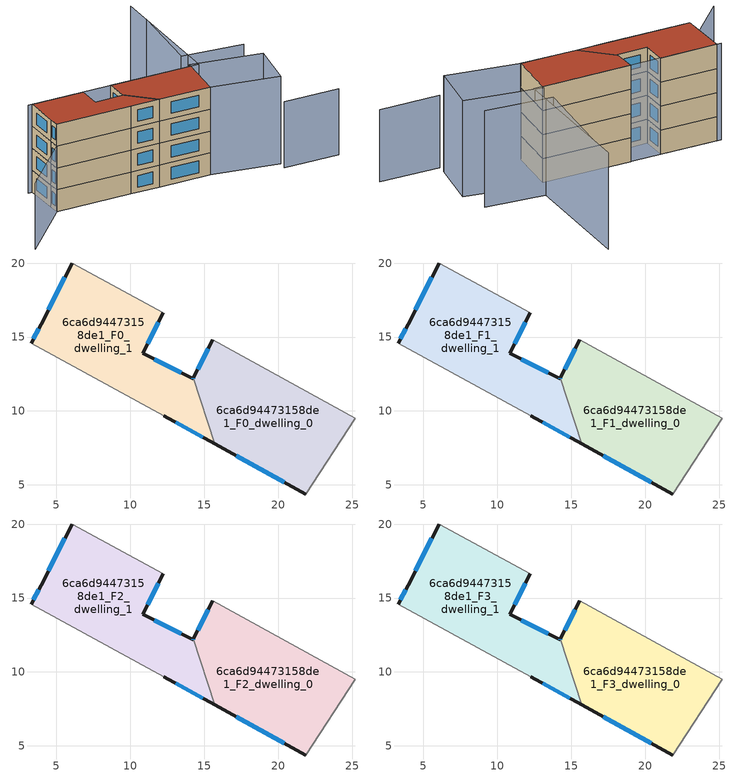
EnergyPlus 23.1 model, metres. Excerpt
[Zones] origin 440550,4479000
6ca6d94473158de1_F0_dwelling_0
 floor ground (EU_floor_Construction): 25.23,9.49 21.87,4.38 15.72,7.78 14.27,12.23 15.58,14.81 z0
 wall outside (EU_wall_Construction): 15.72,7.78 21.87,4.38 / 15.58,14.81 14.27,12.23 z0:3
 wall adiabatic (EU_wall_Construction): 21.87,4.38 25.23,9.49 15.58,14.81 z0:3
 wall to 6ca6d94473158de1_F0_dwelling_1 (EU_wall_Construction): 14.27,12.23 15.72,7.78 z0:3
 window (EU_Window_Construction): 17.16,6.98 20.43,5.18 / 15.28,14.21 14.58,12.84 z0.7:2.3
6ca6d94473158de1_F0_dwelling_1
 floor ground (EU_floor_Construction): 12.22,16.63 10.84,13.9 14.24,12.18 14.27,12.23 15.72,7.78 12.27,9.68 3.28,14.6 3.96,15.88 6.06,20.01 z0
 wall outside (EU_wall_Construction): 14.24,12.18 10.84,13.9 12.22,16.63 / 14.24,12.18 14.27,12.23 / 12.27,9.68 15.72,7.78 / 6.06,20.01 3.96,15.88 3.28,14.6 z0:3
 wall adiabatic (EU_wall_Construction): 3.28,14.6 12.27,9.68 / 12.22,16.63 6.06,20.01 z0:3
 window (EU_Window_Construction): 13.44,12.58 11.63,13.5 / 14.25,12.19 14.26,12.22 / 13.08,9.24 14.91,8.23 / 3.8,15.58 3.44,14.9 / 5.57,19.04 4.45,16.85 / 11.16,14.54 11.9,15.99 z0.7:2.3
6ca6d94473158de1_F1_dwelling_0
 floor to 6ca6d94473158de1_F0_dwelling_0 (EU_floor_Construction): 25.23,9.49 21.87,4.38 15.72,7.78 14.27,12.23 15.58,14.81 z3
 wall outside (EU_wall_Construction): 15.72,7.78 21.87,4.38 / 15.58,14.81 14.27,12.23 z3:6
 wall adiabatic (EU_wall_Construction): 21.87,4.38 25.23,9.49 15.58,14.81 z3:6
 wall to 6ca6d94473158de1_F1_dwelling_1 (EU_wall_Construction): 14.27,12.23 15.72,7.78 z3:6
 window (EU_Window_Construction): 17.16,6.98 20.43,5.18 / 15.28,14.21 14.58,12.84 z3.7:5.3
6ca6d94473158de1_F1_dwelling_1
 floor to 6ca6d94473158de1_F0_dwelling_1 (EU_floor_Construction): 12.22,16.63 10.84,13.9 14.24,12.18 14.27,12.23 15.72,7.78 12.27,9.68 3.28,14.6 3.96,15.88 6.06,20.01 z3
 wall outside (EU_wall_Construction): 14.24,12.18 10.84,13.9 12.22,16.63 / 14.24,12.18 14.27,12.23 / 12.27,9.68 15.72,7.78 / 6.06,20.01 3.96,15.88 3.28,14.6 z3:6
 wall adiabatic (EU_wall_Construction): 3.28,14.6 12.27,9.68 / 12.22,16.63 6.06,20.01 z3:6
 window (EU_Window_Construction): 13.44,12.58 11.63,13.5 / 14.25,12.19 14.26,12.22 / 13.08,9.24 14.91,8.23 / 3.8,15.58 3.44,14.9 / 5.57,19.04 4.45,16.85 / 11.16,14.54 11.9,15.99 z3.7:5.3
6ca6d94473158de1_F2_dwelling_0
 floor to 6ca6d94473158de1_F1_dwelling_0 (EU_floor_Construction): 25.23,9.49 21.87,4.38 15.72,7.78 14.27,12.23 15.58,14.81 z6
 wall outside (EU_wall_Construction): 15.72,7.78 21.87,4.38 / 15.58,14.81 14.27,12.23 z6:9
 wall adiabatic (EU_wall_Construction): 21.87,4.38 25.23,9.49 15.58,14.81 z6:9
 wall to 6ca6d94473158de1_F2_dwelling_1 (EU_wall_Construction): 14.27,12.23 15.72,7.78 z6:9
 window (EU_Window_Construction): 17.16,6.98 20.43,5.18 / 15.28,14.21 14.58,12.84 z6.7:8.3
6ca6d94473158de1_F2_dwelling_1
 floor to 6ca6d94473158de1_F1_dwelling_1 (EU_floor_Construction): 12.22,16.63 10.84,13.9 14.24,12.18 14.27,12.23 15.72,7.78 12.27,9.68 3.28,14.6 3.96,15.88 6.06,20.01 z6
 wall outside (EU_wall_Construction): 14.24,12.18 10.84,13.9 12.22,16.63 / 14.24,12.18 14.27,12.23 / 12.27,9.68 15.72,7.78 / 6.06,20.01 3.96,15.88 3.28,14.6 z6:9
 wall adiabatic (EU_wall_Construction): 3.28,14.6 12.27,9.68 / 12.22,16.63 6.06,20.01 z6:9
 window (EU_Window_Construction): 13.44,12.58 11.63,13.5 / 14.25,12.19 14.26,12.22 / 13.08,9.24 14.91,8.23 / 3.8,15.58 3.44,14.9 / 5.57,19.04 4.45,16.85 / 11.16,14.54 11.9,15.99 z6.7:8.3
6ca6d94473158de1_F3_dwelling_0
 floor to 6ca6d94473158de1_F2_dwelling_0 (EU_floor_Construction): 25.23,9.49 21.87,4.38 15.72,7.78 14.27,12.23 15.58,14.81 z9
 wall outside (EU_wall_Construction): 15.72,7.78 21.87,4.38 / 15.58,14.81 14.27,12.23 z9:12
 wall adiabatic (EU_wall_Construction): 21.87,4.38 25.23,9.49 15.58,14.81 z9:12
 wall to 6ca6d94473158de1_F3_dwelling_1 (EU_wall_Construction): 14.27,12.23 15.72,7.78 z9:12
 window (EU_Window_Construction): 17.16,6.98 20.43,5.18 / 15.28,14.21 14.58,12.84 z9.7:11.3
 roof outside (EU_roof_Construction): 21.87,4.38 25.23,9.49 15.58,14.81 14.27,12.23 15.72,7.78 z12
6ca6d94473158de1_F3_dwelling_1
 floor to 6ca6d94473158de1_F2_dwelling_1 (EU_floor_Construction): 12.22,16.63 10.84,13.9 14.24,12.18 14.27,12.23 15.72,7.78 12.27,9.68 3.28,14.6 3.96,15.88 6.06,20.01 z9
 wall outside (EU_wall_Construction): 14.24,12.18 10.84,13.9 12.22,16.63 / 14.24,12.18 14.27,12.23 / 12.27,9.68 15.72,7.78 / 6.06,20.01 3.96,15.88 3.28,14.6 z9:12
 wall adiabatic (EU_wall_Construction): 3.28,14.6 12.27,9.68 / 12.22,16.63 6.06,20.01 z9:12
 window (EU_Window_Construction): 13.44,12.58 11.63,13.5 / 14.25,12.19 14.26,12.22 / 13.08,9.24 14.91,8.23 / 3.8,15.58 3.44,14.9 / 5.57,19.04 4.45,16.85 / 11.16,14.54 11.9,15.99 z9.7:11.3
 roof outside (EU_roof_Construction): 15.72,7.78 14.27,12.23 14.24,12.18 10.84,13.9 12.22,16.63 6.06,20.01 3.96,15.88 3.28,14.6 12.27,9.68 z12
shading: 34.99,-5.72 28.44,-2.07 / -6.47,11.34 9.89,16.8 z0:9; 34.69,24.43 26.2,8.96 / 26.2,8.96 5.59,20.27 / 33.73,7.36 26.82,11.91 / 26.82,11.91 32.79,20.95 / 29.03,-1.13 21.5,4.66 / 21.5,4.66 25.44,9.79 / 25.44,9.79 32.97,4 / 32.97,4 29.03,-1.13 z0:12
[Building]
EU S2 Campaign: North Axis=0; Terrain=City; Solar Distribution=FullExterior
[Site:Location]
Madrid: Latitude=40.5; Longitude=-3.5; Time Zone=1; Elevation=609
[SizingPeriod:WeatherFileDays]
AnnualSizingPeriod: Begin Month=1; Begin Day of Month=1; End Month=12; End Day of Month=31; Day of Week for Start Day=Monday; Use Weather File Daylight Saving Period=No; Use Weather File Rain and Snow Indicators=No
[MATERIAL]
EU_InternalMass_Material: Roughness=MediumRough; Thickness=0.1; Conductivity=1; Density=1800; Specific Heat=900; Thermal Absorptance=0.9; Solar Absorptance=0.7; Visible Absorptance=0.7
[MATERIAL:NOMASS] Roughness=MediumRough; Thermal Absorptance=0.9; Solar Absorptance=0.7; Visible Absorptance=0.7
Name | Thermal Resistance
EU_wall_NoMass | 0.419739
EU_roof_NoMass | 0.352165
EU_floor_NoMass | 0.608284
[WINDOWMATERIAL:SIMPLEGLAZINGSYSTEM]
EU_Window_SimpleGlazing: UFactor=4.8352; Solar Heat Gain Coefficient=0.85; Visible Transmittance=0.85
[CONSTRUCTION]
EU_wall_Construction: EU_wall_NoMass
EU_roof_Construction: EU_roof_NoMass
EU_floor_Construction: EU_floor_NoMass
EU_InternalMass_Construction: EU_InternalMass_Material
EU_Window_Construction: EU_Window_SimpleGlazing
[ZONE] Type=1; Multiplier=1; Ceiling Height=autocalculate; Floor Area=autocalculate; Part of Total Floor Area=Yes
Name | Volume
6ca6d94473158de1_F0_dwelling_0; 6ca6d94473158de1_F1_dwelling_0; 6ca6d94473158de1_F2_dwelling_0; 6ca6d94473158de1_F3_dwelling_0 | 179.407
6ca6d94473158de1_F0_dwelling_1; 6ca6d94473158de1_F1_dwelling_1; 6ca6d94473158de1_F2_dwelling_1; 6ca6d94473158de1_F3_dwelling_1 | 179.397
[INTERNALMASS] Construction=EU_InternalMass_Construction
Name | Zone or ZoneList | Surface Area
6ca6d94473158de1_F0_dwelling_0_EU_InternalMass | 6ca6d94473158de1_F0_dwelling_0 | 59.8024
6ca6d94473158de1_F0_dwelling_1_EU_InternalMass | 6ca6d94473158de1_F0_dwelling_1 | 59.7989
6ca6d94473158de1_F1_dwelling_0_EU_InternalMass | 6ca6d94473158de1_F1_dwelling_0 | 59.8024
6ca6d94473158de1_F1_dwelling_1_EU_InternalMass | 6ca6d94473158de1_F1_dwelling_1 | 59.7989
6ca6d94473158de1_F2_dwelling_0_EU_InternalMass | 6ca6d94473158de1_F2_dwelling_0 | 59.8024
6ca6d94473158de1_F2_dwelling_1_EU_InternalMass | 6ca6d94473158de1_F2_dwelling_1 | 59.7989
6ca6d94473158de1_F3_dwelling_0_EU_InternalMass | 6ca6d94473158de1_F3_dwelling_0 | 59.8024
6ca6d94473158de1_F3_dwelling_1_EU_InternalMass | 6ca6d94473158de1_F3_dwelling_1 | 59.7989
[OTHEREQUIPMENT] Fuel Type=Electricity; Design Level Calculation Method=Watts/Area; Power per Zone Floor Area=1; Fraction Latent=0; Fraction Radiant=0; Fraction Lost=0; Carbon Dioxide Generation Rate=0; EndUse Subcategory=EU_Step8_InternalGains
Name | Zone or ZoneList or Space or SpaceList | Schedule
EU_Step8_InternalGain_6ca6d94473158de1_F0_dwelling_0_f000 | 6ca6d94473158de1_F0_dwelling_0 | EU_Step8_GainSchedule_6ca6d94473158de1_F0_dwelling_0_f000
EU_Step8_InternalGain_6ca6d94473158de1_F0_dwelling_1_f000 | 6ca6d94473158de1_F0_dwelling_1 | EU_Step8_GainSchedule_6ca6d94473158de1_F0_dwelling_1_f000
EU_Step8_InternalGain_6ca6d94473158de1_F1_dwelling_0_f000 | 6ca6d94473158de1_F1_dwelling_0 | EU_Step8_GainSchedule_6ca6d94473158de1_F1_dwelling_0_f000
EU_Step8_InternalGain_6ca6d94473158de1_F1_dwelling_1_f000 | 6ca6d94473158de1_F1_dwelling_1 | EU_Step8_GainSchedule_6ca6d94473158de1_F1_dwelling_1_f000
EU_Step8_InternalGain_6ca6d94473158de1_F2_dwelling_0_f000 | 6ca6d94473158de1_F2_dwelling_0 | EU_Step8_GainSchedule_6ca6d94473158de1_F2_dwelling_0_f000
EU_Step8_InternalGain_6ca6d94473158de1_F2_dwelling_1_f000 | 6ca6d94473158de1_F2_dwelling_1 | EU_Step8_GainSchedule_6ca6d94473158de1_F2_dwelling_1_f000
EU_Step8_InternalGain_6ca6d94473158de1_F3_dwelling_0_f000 | 6ca6d94473158de1_F3_dwelling_0 | EU_Step8_GainSchedule_6ca6d94473158de1_F3_dwelling_0_f000
EU_Step8_InternalGain_6ca6d94473158de1_F3_dwelling_1_f000 | 6ca6d94473158de1_F3_dwelling_1 | EU_Step8_GainSchedule_6ca6d94473158de1_F3_dwelling_1_f000
[ZONEVENTILATION:DESIGNFLOWRATE] Schedule=EU_AlwaysOn; Design Flow Rate Calculation Method=AirChanges/Hour; Air Changes per Hour=0.703302; Ventilation Type=Natural; Fan Pressure Rise=0; Fan Total Efficiency=1; Constant Term Coefficient=1; Temperature Term Coefficient=0; Velocity Term Coefficient=0; Velocity Squared Term Coefficient=0; Minimum Indoor Temperature=-100; Maximum Indoor Temperature=100; Delta Temperature=-100; Minimum Outdoor Temperature=-100; Maximum Outdoor Temperature=100; Maximum Wind Speed=40
Name | Zone or ZoneList or Space or SpaceList
EU_ConstantAir_6ca6d94473158de1_F0_dwelling_0 | 6ca6d94473158de1_F0_dwelling_0
EU_ConstantAir_6ca6d94473158de1_F0_dwelling_1 | 6ca6d94473158de1_F0_dwelling_1
EU_ConstantAir_6ca6d94473158de1_F1_dwelling_0 | 6ca6d94473158de1_F1_dwelling_0
EU_ConstantAir_6ca6d94473158de1_F1_dwelling_1 | 6ca6d94473158de1_F1_dwelling_1
EU_ConstantAir_6ca6d94473158de1_F2_dwelling_0 | 6ca6d94473158de1_F2_dwelling_0
EU_ConstantAir_6ca6d94473158de1_F2_dwelling_1 | 6ca6d94473158de1_F2_dwelling_1
EU_ConstantAir_6ca6d94473158de1_F3_dwelling_0 | 6ca6d94473158de1_F3_dwelling_0
EU_ConstantAir_6ca6d94473158de1_F3_dwelling_1 | 6ca6d94473158de1_F3_dwelling_1
[HVACTEMPLATE:THERMOSTAT] Constant Heating Setpoint=20; Constant Cooling Setpoint=50
EU_HeatOnly_6ca6d94473158de1_F0_dwelling_0; EU_HeatOnly_6ca6d94473158de1_F0_dwelling_1; EU_HeatOnly_6ca6d94473158de1_F1_dwelling_0; EU_HeatOnly_6ca6d94473158de1_F1_dwelling_1; EU_HeatOnly_6ca6d94473158de1_F2_dwelling_0; EU_HeatOnly_6ca6d94473158de1_F2_dwelling_1; EU_HeatOnly_6ca6d94473158de1_F3_dwelling_0; EU_HeatOnly_6ca6d94473158de1_F3_dwelling_1
[HVACTEMPLATE:ZONE:IDEALLOADSAIRSYSTEM] System Availability Schedule=EU_AlwaysOn; Maximum Heating Supply Air Temperature=50; Minimum Cooling Supply Air Temperature=13; Maximum Heating Supply Air Humidity Ratio=0.0156; Minimum Cooling Supply Air Humidity Ratio=0.0077; Heating Limit=NoLimit; Cooling Limit=NoLimit; Heating Availability Schedule=EU_AlwaysOn; Cooling Availability Schedule=EU_CoolingOff; Dehumidification Control Type=ConstantSensibleHeatRatio; Cooling Sensible Heat Ratio=0.7; Dehumidification Setpoint=60; Humidification Control Type=None; Humidification Setpoint=30; Outdoor Air Method=None; Outdoor Air Flow Rate per Person=0.00944; Outdoor Air Flow Rate per Zone Floor Area=0; Outdoor Air Flow Rate per Zone=0; Demand Controlled Ventilation Type=None; Outdoor Air Economizer Type=NoEconomizer; Heat Recovery Type=None; Sensible Heat Recovery Effectiveness=0.7; Latent Heat Recovery Effectiveness=0.65
Name | Template Thermostat
6ca6d94473158de1_F0_dwelling_0 | EU_HeatOnly_6ca6d94473158de1_F0_dwelling_0
6ca6d94473158de1_F0_dwelling_1 | EU_HeatOnly_6ca6d94473158de1_F0_dwelling_1
6ca6d94473158de1_F1_dwelling_0 | EU_HeatOnly_6ca6d94473158de1_F1_dwelling_0
6ca6d94473158de1_F1_dwelling_1 | EU_HeatOnly_6ca6d94473158de1_F1_dwelling_1
6ca6d94473158de1_F2_dwelling_0 | EU_HeatOnly_6ca6d94473158de1_F2_dwelling_0
6ca6d94473158de1_F2_dwelling_1 | EU_HeatOnly_6ca6d94473158de1_F2_dwelling_1
6ca6d94473158de1_F3_dwelling_0 | EU_HeatOnly_6ca6d94473158de1_F3_dwelling_0
6ca6d94473158de1_F3_dwelling_1 | EU_HeatOnly_6ca6d94473158de1_F3_dwelling_1
[SIZING:ZONE] Zone Cooling Design Supply Air Temperature Input Method=SupplyAirTemperature; Zone Cooling Design Supply Air Temperature=13; Zone Heating Design Supply Air Temperature Input Method=SupplyAirTemperature; Zone Heating Design Supply Air Temperature=50; Zone Cooling Design Supply Air Humidity Ratio=0.008; Zone Heating Design Supply Air Humidity Ratio=0.008; Cooling Design Air Flow Method=DesignDay; Cooling Design Air Flow Rate=0; Cooling Minimum Air Flow per Zone Floor Area=0.000762; Cooling Minimum Air Flow=0; Cooling Minimum Air Flow Fraction=0.2; Heating Design Air Flow Method=DesignDay; Heating Design Air Flow Rate=0; Heating Maximum Air Flow per Zone Floor Area=0.002032; Heating Maximum Air Flow=0.141576; Heating Maximum Air Flow Fraction=0.3; Account for Dedicated Outdoor Air System=No; Dedicated Outdoor Air System Control Strategy=NeutralSupplyAir; Dedicated Outdoor Air Low Setpoint Temperature for Design=autosize; Dedicated Outdoor Air High Setpoint Temperature for Design=autosize; Zone Load Sizing Method=Sensible Load Only No Latent Load; Zone Latent Cooling Design Supply Air Humidity Ratio Input Method=HumidityRatioDifference; Zone Cooling Design Supply Air Humidity Ratio Difference=0.005; Zone Latent Heating Design Supply Air Humidity Ratio Input Method=HumidityRatioDifference; Zone Humidification Design Supply Air Humidity Ratio Difference=0.005
6ca6d94473158de1_F0_dwelling_0; 6ca6d94473158de1_F0_dwelling_1; 6ca6d94473158de1_F1_dwelling_0; 6ca6d94473158de1_F1_dwelling_1; 6ca6d94473158de1_F2_dwelling_0; 6ca6d94473158de1_F2_dwelling_1; 6ca6d94473158de1_F3_dwelling_0; 6ca6d94473158de1_F3_dwelling_1
[SCHEDULE:CONSTANT]
Name | Hourly Value
EU_AlwaysOn | 1
EU_CoolingOff | 0
[SCHEDULE:FILE] Column Number=1; Rows to Skip at Top=0; Number of Hours of Data=8760; Column Separator=Comma; Interpolate to Timestep=No; Minutes per Item=60; Adjust Schedule for Daylight Savings=Yes
Name | File
EU_Step8_GainSchedule_6ca6d94473158de1_F0_dwelling_0_f000 | ../../schedules/6ca6d94473158de1/6ca6d94473158de1_F0_dwelling_0_f000_gain.csv
EU_Step8_GainSchedule_6ca6d94473158de1_F0_dwelling_1_f000 | ../../schedules/6ca6d94473158de1/6ca6d94473158de1_F0_dwelling_1_f000_gain.csv
EU_Step8_GainSchedule_6ca6d94473158de1_F1_dwelling_0_f000 | ../../schedules/6ca6d94473158de1/6ca6d94473158de1_F1_dwelling_0_f000_gain.csv
EU_Step8_GainSchedule_6ca6d94473158de1_F1_dwelling_1_f000 | ../../schedules/6ca6d94473158de1/6ca6d94473158de1_F1_dwelling_1_f000_gain.csv
EU_Step8_GainSchedule_6ca6d94473158de1_F2_dwelling_0_f000 | ../../schedules/6ca6d94473158de1/6ca6d94473158de1_F2_dwelling_0_f000_gain.csv
EU_Step8_GainSchedule_6ca6d94473158de1_F2_dwelling_1_f000 | ../../schedules/6ca6d94473158de1/6ca6d94473158de1_F2_dwelling_1_f000_gain.csv
EU_Step8_GainSchedule_6ca6d94473158de1_F3_dwelling_0_f000 | ../../schedules/6ca6d94473158de1/6ca6d94473158de1_F3_dwelling_0_f000_gain.csv
EU_Step8_GainSchedule_6ca6d94473158de1_F3_dwelling_1_f000 | ../../schedules/6ca6d94473158de1/6ca6d94473158de1_F3_dwelling_1_f000_gain.csv
